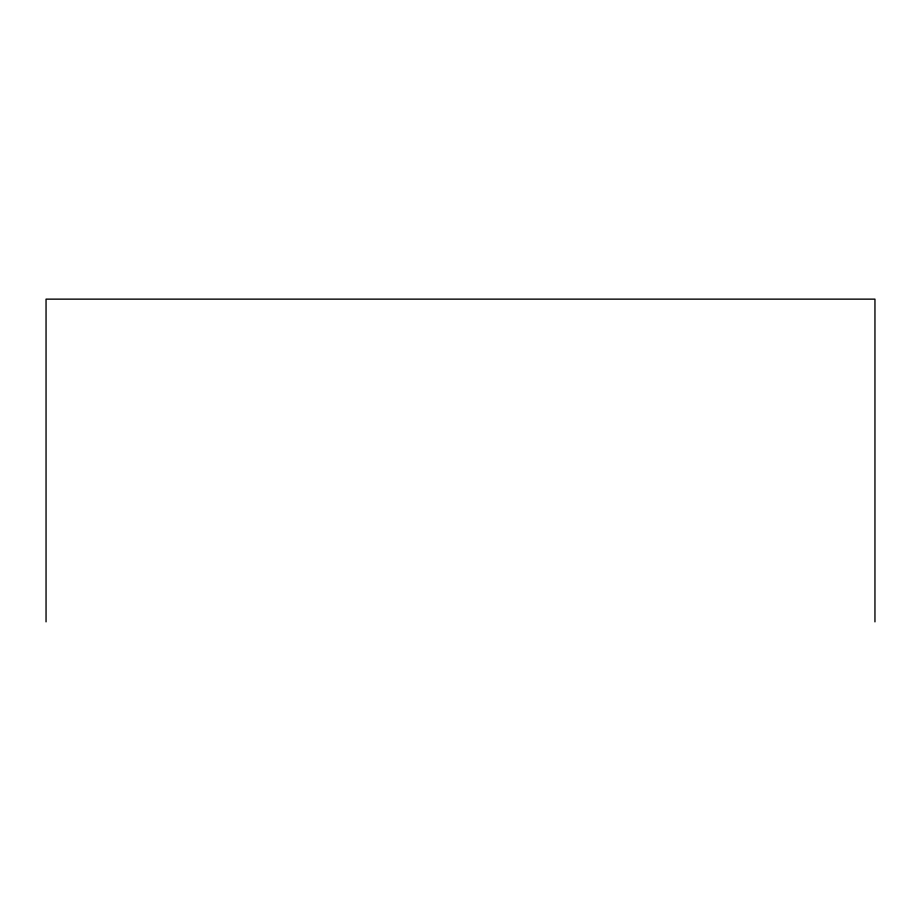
<?xml version="1.0" encoding="UTF-8"?>
<svg xmlns="http://www.w3.org/2000/svg" width="921" height="921" viewBox="0 0 921 921"><rect width="100%" height="100%" fill="white"/><g stroke="black" fill="none" stroke-linecap="round" stroke-linejoin="round"><path stroke-width="1.38" d="M874.95 621.859L874.95 299.141L46.05 299.141L46.05 621.859"/></g></svg>
